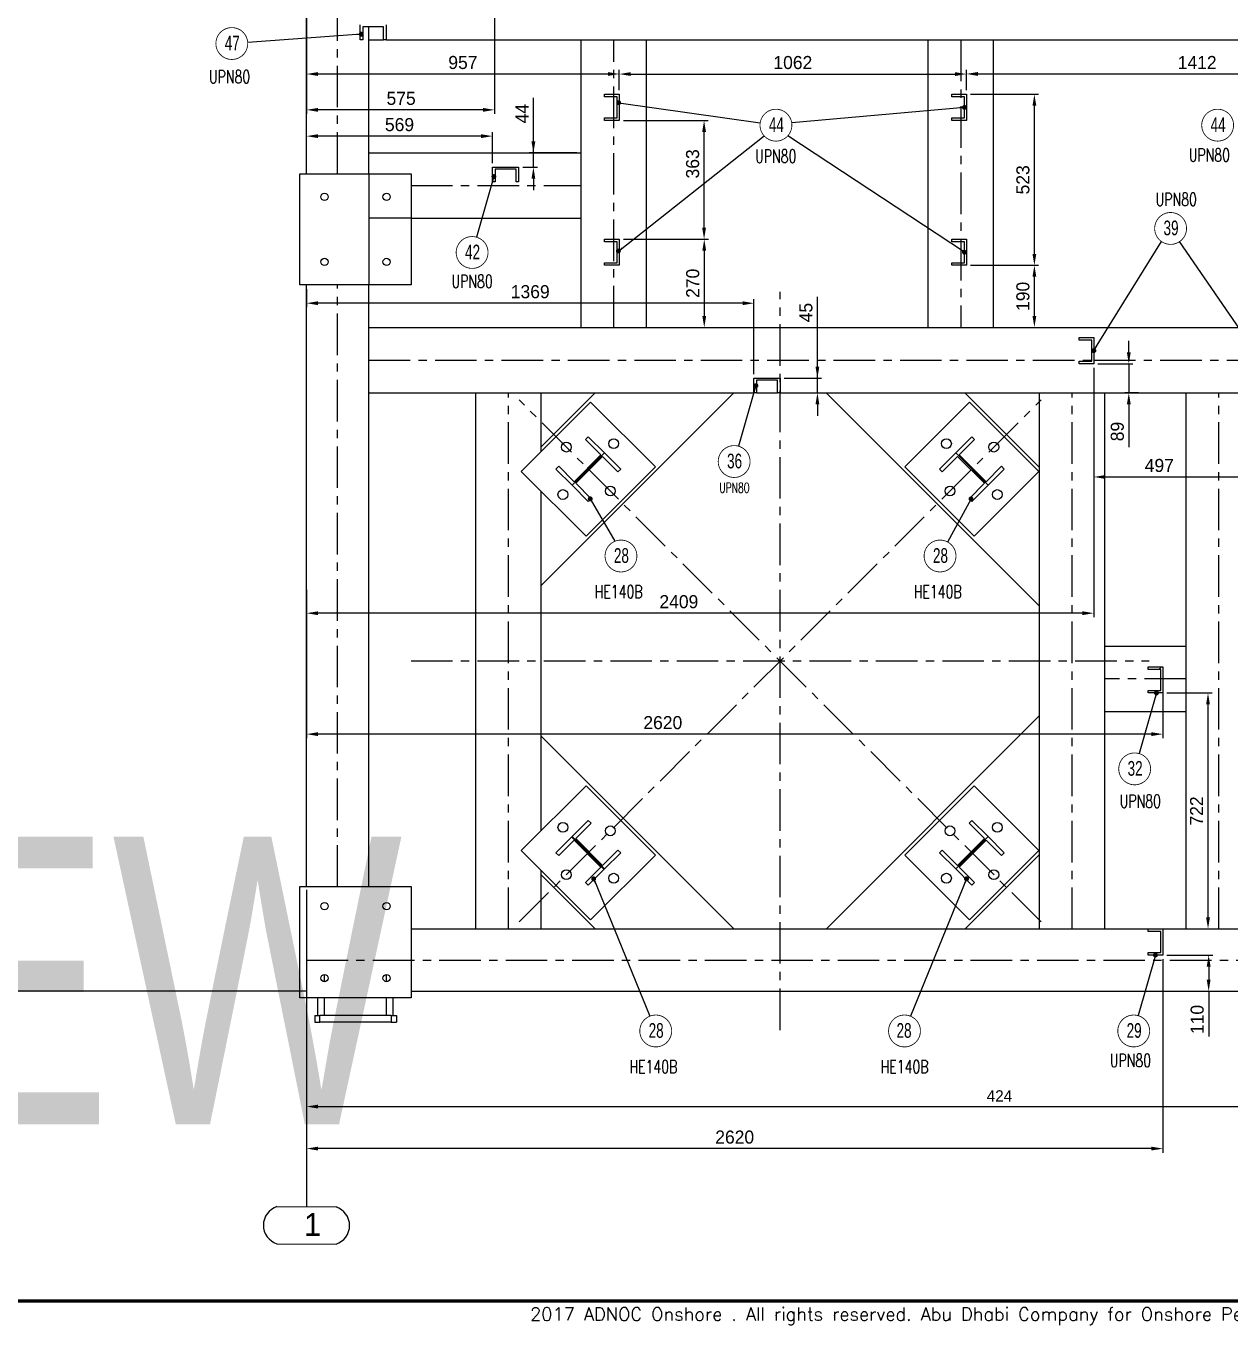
# Model space of a CAD drawing. Header units: millimetres. Extents: x 0 to 16187, y -20471 to 6290.
# Drawn here: x 9010.7 to 9379, y 5088.2 to 5485.5 of the extents above; entities that cross this region are included whole.
import ezdxf
from ezdxf.enums import TextEntityAlignment as Align

# ---------------------------------------------------------------- set-up
doc = ezdxf.new("R2018")
doc.units = ezdxf.units.MM
doc.header["$PDSIZE"] = -1
doc.linetypes.add('CENTERX2', pattern=[20.32, 12.7, -2.54, 2.54, -2.54])
doc.layers.add('BORDER1', color=3, linetype='Continuous')
doc.layers.add('BORDER2', color=7, linetype='Continuous')
doc.styles.add('MtXpl_txt_shx', font='txt.shx', dxfattribs={"height": 0.2})
doc.styles.add('ROMANC', font='ROMANC', dxfattribs={"height": 5})
doc.styles.add('ROMANS', font='ROMANS.shx', dxfattribs={"width": 0.8})
doc.styles.add('ROMANT', font='ROMANT', dxfattribs={"height": 4})
doc.styles.add('SLDTEXTSTYLE2', font='TXT', dxfattribs={"width": 0.686449})
doc.dimstyles.new('AM_ISO', dxfattribs={"dimtxt": 3.5, "dimasz": 3.5, "dimexe": 1, "dimexo": 1, "dimgap": 1.5, "dimtad": 1, "dimdsep": 46, "dimtxsty": 'Standard', "dimcen": 0, "dimclrd": 1, "dimclre": 1, "dimclrt": 1, "dimadec": 0, "dimazin": 2, "dimtp": 0.1, "dimtm": 0.1, "dimtfac": 0.71, "dimtdec": 3, "dimtmove": 0, "dimatfit": 3, "dimfxl": 1, "dimlwd": -1, "dimlwe": -1, "dimarcsym": 1})
doc.dimstyles.new('AM_ISO$7', dxfattribs={"dimtxt": 3.5, "dimasz": 3.5, "dimexe": 1, "dimexo": 1, "dimgap": 1.5, "dimtad": 1, "dimtoh": 1, "dimdsep": 46, "dimtxsty": 'Standard', "dimcen": 0, "dimclrd": 1, "dimclre": 1, "dimclrt": 1, "dimadec": 0, "dimazin": 2, "dimtp": 0.1, "dimtm": 0.1, "dimtfac": 0.71, "dimtdec": 3, "dimtmove": 0, "dimatfit": 3, "dimfxl": 1, "dimlwd": -1, "dimlwe": -1, "dimarcsym": 1})

# ---------------------------------------------------------------- blocks, each defined once
blk = doc.blocks.new('*D2318')
at = {"color": 1, "linetype": 'ByBlock'}
for p, q in [((9096.49, 5221.01), (9096.49, 5140.86)), ((9358.49, 5200.05), (9358.49, 5140.86)), ((9354.99, 5142.11), (9099.99, 5142.11))]:
    blk.add_line(p, q, dxfattribs=at)
at = {"color": 1}
for points in [[(9099.99, 5142.7), (9099.99, 5141.53), (9096.49, 5142.11)], [(9354.99, 5141.53), (9354.99, 5142.7), (9358.49, 5142.11)]]:
    blk.add_solid(points, dxfattribs=at)
at = {"layer": 'Defpoints', "color": 0}
for p in [(9096.49, 5222.26), (9358.49, 5201.3), (9096.49, 5142.11)]:
    blk.add_point(p, dxfattribs=at)
at = {"color": 1, "insert": (9227.49, 5145.61), "char_height": 4, "attachment_point": 5}
blk.add_mtext('2620', dxfattribs=at)
blk = doc.blocks.new('*D2319')
at = {"color": 1, "linetype": 'ByBlock'}
for p, q in [((9359.74, 5201.3), (9373.76, 5201.3)), ((9372.51, 5197.8), (9372.51, 5193.76)), ((9368.61, 5190.26), (9373.76, 5190.26)), ((9372.51, 5190.26), (9372.51, 5176.43))]:
    blk.add_line(p, q, dxfattribs=at)
at = {"color": 1}
for points in [[(9373.09, 5197.8), (9371.92, 5197.8), (9372.51, 5201.3)], [(9371.92, 5193.76), (9373.09, 5193.76), (9372.51, 5190.26)]]:
    blk.add_solid(points, dxfattribs=at)
at = {"layer": 'Defpoints', "color": 0}
for p in [(9358.49, 5201.3), (9367.36, 5190.26), (9372.51, 5190.26)]:
    blk.add_point(p, dxfattribs=at)
at = {"color": 1, "insert": (9369.01, 5181.6), "char_height": 4, "attachment_point": 5, "rotation": 90}
blk.add_mtext('110', dxfattribs=at)
blk = doc.blocks.new('*D2345')
at = {"color": 1, "linetype": 'ByBlock'}
for p, q in [((9096.49, 5405.01), (9096.49, 5399.42)), ((9229.89, 5400.67), (9099.99, 5400.67)), ((9233.39, 5379.01), (9233.39, 5401.92))]:
    blk.add_line(p, q, dxfattribs=at)
at = {"color": 1}
for points in [[(9099.99, 5401.26), (9099.99, 5400.09), (9096.49, 5400.67)], [(9229.89, 5400.09), (9229.89, 5401.26), (9233.39, 5400.67)]]:
    blk.add_solid(points, dxfattribs=at)
at = {"layer": 'Defpoints', "color": 0}
for p in [(9096.49, 5406.26), (9096.49, 5400.67), (9233.39, 5377.76)]:
    blk.add_point(p, dxfattribs=at)
at = {"color": 1, "insert": (9164.94, 5404.17), "char_height": 4, "attachment_point": 5}
blk.add_mtext('1369', dxfattribs=at)
blk = doc.blocks.new('*D2346')
at = {"color": 1, "linetype": 'ByBlock'}
for p, q in [((9252.8, 5377.76), (9252.8, 5402.63)), ((9252.8, 5381.26), (9252.8, 5384.76)), ((9242.64, 5377.76), (9254.05, 5377.76)), ((9252.8, 5373.26), (9252.8, 5377.76)), ((9251.93, 5373.26), (9254.05, 5373.26)), ((9252.8, 5369.76), (9252.8, 5366.26))]:
    blk.add_line(p, q, dxfattribs=at)
at = {"color": 1}
for points in [[(9252.22, 5381.26), (9253.38, 5381.26), (9252.8, 5377.76)], [(9253.38, 5369.76), (9252.22, 5369.76), (9252.8, 5373.26)]]:
    blk.add_solid(points, dxfattribs=at)
at = {"layer": 'Defpoints', "color": 0}
for p in [(9241.39, 5377.76), (9252.8, 5377.76), (9250.68, 5373.26)]:
    blk.add_point(p, dxfattribs=at)
at = {"color": 1, "insert": (9249.3, 5397.8), "char_height": 4, "attachment_point": 5, "rotation": 90}
blk.add_mtext('45', dxfattribs=at)
blk = doc.blocks.new('*D2357')
at = {"color": 1, "linetype": 'ByBlock'}
for p, q in [((9096.49, 5452.64), (9096.49, 5453.02)), ((9149.89, 5451.77), (9099.99, 5451.77)), ((9153.39, 5443.51), (9153.39, 5453.02))]:
    blk.add_line(p, q, dxfattribs=at)
at = {"color": 1}
for points in [[(9099.99, 5452.36), (9099.99, 5451.19), (9096.49, 5451.77)], [(9149.89, 5451.19), (9149.89, 5452.36), (9153.39, 5451.77)]]:
    blk.add_solid(points, dxfattribs=at)
at = {"layer": 'Defpoints', "color": 0}
for p in [(9096.49, 5451.77), (9096.49, 5451.39), (9153.39, 5442.26)]:
    blk.add_point(p, dxfattribs=at)
at = {"color": 1, "insert": (9124.94, 5455.27), "char_height": 4, "attachment_point": 5}
blk.add_mtext('569', dxfattribs=at)
blk = doc.blocks.new('*D2358')
at = {"color": 1, "linetype": 'ByBlock'}
for p, q in [((9165.91, 5446.66), (9165.91, 5463.5)), ((9165.91, 5450.16), (9165.91, 5453.66)), ((9179.24, 5446.66), (9164.66, 5446.66)), ((9165.91, 5442.26), (9165.91, 5446.66)), ((9162.64, 5442.26), (9167.16, 5442.26)), ((9165.91, 5438.76), (9165.91, 5435.26))]:
    blk.add_line(p, q, dxfattribs=at)
at = {"color": 1}
for points in [[(9165.32, 5450.16), (9166.49, 5450.16), (9165.91, 5446.66)], [(9166.49, 5438.76), (9165.32, 5438.76), (9165.91, 5442.26)]]:
    blk.add_solid(points, dxfattribs=at)
at = {"layer": 'Defpoints', "color": 0}
for p in [(9165.91, 5446.66), (9180.49, 5446.66), (9161.39, 5442.26)]:
    blk.add_point(p, dxfattribs=at)
at = {"color": 1, "insert": (9162.41, 5458.66), "char_height": 4, "attachment_point": 5, "rotation": 90}
blk.add_mtext('44', dxfattribs=at)
blk = doc.blocks.new('*D2367')
at = {"color": 1, "linetype": 'ByBlock'}
for p, q in [((9192.19, 5465.81), (9192.19, 5472.02)), ((9096.49, 5470.28), (9096.49, 5469.52)), ((9188.69, 5470.77), (9099.99, 5470.77))]:
    blk.add_line(p, q, dxfattribs=at)
at = {"color": 1}
for points in [[(9099.99, 5471.36), (9099.99, 5470.19), (9096.49, 5470.77)], [(9188.69, 5470.19), (9188.69, 5471.36), (9192.19, 5470.77)]]:
    blk.add_solid(points, dxfattribs=at)
at = {"layer": 'Defpoints', "color": 0}
for p in [(9096.49, 5471.53), (9096.49, 5470.77), (9192.19, 5464.56)]:
    blk.add_point(p, dxfattribs=at)
at = {"color": 1, "insert": (9144.34, 5474.27), "char_height": 4, "attachment_point": 5}
blk.add_mtext('957', dxfattribs=at)
blk = doc.blocks.new('*D2368')
at = {"color": 1, "linetype": 'ByBlock'}
for p, q in [((9192.19, 5465.81), (9192.19, 5472.01)), ((9298.39, 5465.81), (9298.39, 5472.01)), ((9195.69, 5470.76), (9294.89, 5470.76))]:
    blk.add_line(p, q, dxfattribs=at)
at = {"color": 1}
for points in [[(9195.69, 5471.34), (9195.69, 5470.17), (9192.19, 5470.76)], [(9294.89, 5470.17), (9294.89, 5471.34), (9298.39, 5470.76)]]:
    blk.add_solid(points, dxfattribs=at)
at = {"layer": 'Defpoints', "color": 0}
for p in [(9298.39, 5470.76), (9192.19, 5464.56), (9298.39, 5464.56)]:
    blk.add_point(p, dxfattribs=at)
at = {"color": 1, "insert": (9245.29, 5474.26), "char_height": 4, "attachment_point": 5}
blk.add_mtext('1062', dxfattribs=at)
blk = doc.blocks.new('*D2369')
at = {"color": 1, "linetype": 'ByBlock'}
for p, q in [((9298.39, 5465.81), (9298.39, 5472.04)), ((9439.59, 5465.81), (9439.59, 5472.04)), ((9301.89, 5470.79), (9436.09, 5470.79))]:
    blk.add_line(p, q, dxfattribs=at)
at = {"color": 1}
for points in [[(9301.89, 5471.38), (9301.89, 5470.21), (9298.39, 5470.79)], [(9436.09, 5470.21), (9436.09, 5471.38), (9439.59, 5470.79)]]:
    blk.add_solid(points, dxfattribs=at)
at = {"layer": 'Defpoints', "color": 0}
for p in [(9439.59, 5470.79), (9298.39, 5464.56), (9439.59, 5464.56)]:
    blk.add_point(p, dxfattribs=at)
at = {"color": 1, "insert": (9368.99, 5474.29), "char_height": 4, "attachment_point": 5}
blk.add_mtext('1412', dxfattribs=at)
blk = doc.blocks.new('*D2370')
at = {"color": 1, "linetype": 'ByBlock'}
for p, q in [((9193.44, 5420.26), (9219.43, 5420.26)), ((9218.18, 5416.76), (9218.18, 5396.76)), ((9116.78, 5393.26), (9219.43, 5393.26))]:
    blk.add_line(p, q, dxfattribs=at)
at = {"color": 1}
for points in [[(9218.77, 5416.76), (9217.6, 5416.76), (9218.18, 5420.26)], [(9217.6, 5396.76), (9218.77, 5396.76), (9218.18, 5393.26)]]:
    blk.add_solid(points, dxfattribs=at)
at = {"layer": 'Defpoints', "color": 0}
for p in [(9192.19, 5420.26), (9115.53, 5393.26), (9218.18, 5393.26)]:
    blk.add_point(p, dxfattribs=at)
at = {"color": 1, "insert": (9214.68, 5406.76), "char_height": 4, "attachment_point": 5, "rotation": 90}
blk.add_mtext('270', dxfattribs=at)
blk = doc.blocks.new('*D2371')
at = {"color": 1, "linetype": 'ByBlock'}
for p, q in [((9299.64, 5464.56), (9320.44, 5464.56)), ((9319.19, 5415.76), (9319.19, 5461.06)), ((9299.64, 5412.26), (9320.44, 5412.26))]:
    blk.add_line(p, q, dxfattribs=at)
at = {"color": 1}
for points in [[(9319.78, 5461.06), (9318.61, 5461.06), (9319.19, 5464.56)], [(9318.61, 5415.76), (9319.78, 5415.76), (9319.19, 5412.26)]]:
    blk.add_solid(points, dxfattribs=at)
at = {"layer": 'Defpoints', "color": 0}
for p in [(9298.39, 5464.56), (9319.19, 5464.56), (9298.39, 5412.26)]:
    blk.add_point(p, dxfattribs=at)
at = {"color": 1, "insert": (9315.69, 5438.41), "char_height": 4, "attachment_point": 5, "rotation": 90}
blk.add_mtext('523', dxfattribs=at)
blk = doc.blocks.new('*D2372')
at = {"color": 1, "linetype": 'ByBlock'}
for p, q in [((9299.64, 5412.26), (9320.44, 5412.26)), ((9319.19, 5396.76), (9319.19, 5408.76)), ((9307.94, 5393.26), (9320.44, 5393.26))]:
    blk.add_line(p, q, dxfattribs=at)
at = {"color": 1}
for points in [[(9319.77, 5408.76), (9318.61, 5408.76), (9319.19, 5412.26)], [(9318.61, 5396.76), (9319.77, 5396.76), (9319.19, 5393.26)]]:
    blk.add_solid(points, dxfattribs=at)
at = {"layer": 'Defpoints', "color": 0}
for p in [(9298.39, 5412.26), (9319.19, 5412.26), (9306.69, 5393.26)]:
    blk.add_point(p, dxfattribs=at)
at = {"color": 1, "insert": (9315.69, 5402.76), "char_height": 4, "attachment_point": 5, "rotation": 90}
blk.add_mtext('190', dxfattribs=at)
blk = doc.blocks.new('*D2375')
at = {"color": 1, "linetype": 'ByBlock'}
for p, q in [((9348.07, 5385.66), (9348.07, 5389.16)), ((9338.64, 5382.16), (9349.32, 5382.16)), ((9348.07, 5382.16), (9348.07, 5373.26)), ((9351.01, 5373.26), (9346.82, 5373.26)), ((9348.07, 5369.76), (9348.07, 5356.6))]:
    blk.add_line(p, q, dxfattribs=at)
at = {"color": 1}
for points in [[(9347.49, 5385.66), (9348.66, 5385.66), (9348.07, 5382.16)], [(9348.66, 5369.76), (9347.49, 5369.76), (9348.07, 5373.26)]]:
    blk.add_solid(points, dxfattribs=at)
at = {"layer": 'Defpoints', "color": 0}
for p in [(9337.39, 5382.16), (9348.07, 5373.26), (9352.26, 5373.26)]:
    blk.add_point(p, dxfattribs=at)
at = {"color": 1, "insert": (9344.57, 5361.43), "char_height": 4, "attachment_point": 5, "rotation": 90}
blk.add_mtext('89', dxfattribs=at)
blk = doc.blocks.new('*D2376')
at = {"color": 1, "linetype": 'ByBlock'}
for p, q in [((9337.39, 5380.91), (9337.39, 5346.28)), ((9387.09, 5380.91), (9387.09, 5346.28)), ((9340.89, 5347.53), (9383.59, 5347.53))]:
    blk.add_line(p, q, dxfattribs=at)
at = {"color": 1}
for points in [[(9340.89, 5348.11), (9340.89, 5346.94), (9337.39, 5347.53)], [(9383.59, 5346.94), (9383.59, 5348.11), (9387.09, 5347.53)]]:
    blk.add_solid(points, dxfattribs=at)
at = {"layer": 'Defpoints', "color": 0}
for p in [(9337.39, 5382.16), (9387.09, 5382.16), (9387.09, 5347.53)]:
    blk.add_point(p, dxfattribs=at)
at = {"color": 1, "insert": (9357.41, 5351.03), "char_height": 4, "attachment_point": 5}
blk.add_mtext('497', dxfattribs=at)
blk = doc.blocks.new('*D2377')
at = {"color": 1, "linetype": 'ByBlock'}
for p, q in [((9337.39, 5380.91), (9337.39, 5304.61)), ((9096.49, 5313.01), (9096.49, 5304.61)), ((9333.89, 5305.86), (9099.99, 5305.86))]:
    blk.add_line(p, q, dxfattribs=at)
at = {"color": 1}
for points in [[(9099.99, 5306.44), (9099.99, 5305.28), (9096.49, 5305.86)], [(9333.89, 5305.28), (9333.89, 5306.44), (9337.39, 5305.86)]]:
    blk.add_solid(points, dxfattribs=at)
at = {"layer": 'Defpoints', "color": 0}
for p in [(9337.39, 5382.16), (9096.49, 5314.26), (9096.49, 5305.86)]:
    blk.add_point(p, dxfattribs=at)
at = {"color": 1, "insert": (9210.41, 5309.36), "char_height": 4, "attachment_point": 5}
blk.add_mtext('2409', dxfattribs=at)
blk = doc.blocks.new('*D2381')
at = {"color": 1, "linetype": 'ByBlock'}
for p, q in [((9359.74, 5281.46), (9373.56, 5281.46)), ((9372.31, 5212.8), (9372.31, 5277.96)), ((9359.74, 5209.3), (9373.56, 5209.3))]:
    blk.add_line(p, q, dxfattribs=at)
at = {"color": 1}
for points in [[(9372.89, 5277.96), (9371.73, 5277.96), (9372.31, 5281.46)], [(9371.73, 5212.8), (9372.89, 5212.8), (9372.31, 5209.3)]]:
    blk.add_solid(points, dxfattribs=at)
at = {"layer": 'Defpoints', "color": 0}
for p in [(9358.49, 5281.46), (9372.31, 5281.46), (9358.49, 5209.3)]:
    blk.add_point(p, dxfattribs=at)
at = {"color": 1, "insert": (9368.81, 5245.38), "char_height": 4, "attachment_point": 5, "rotation": 90}
blk.add_mtext('722', dxfattribs=at)
blk = doc.blocks.new('*D2383')
at = {"color": 1, "linetype": 'ByBlock'}
for p, q in [((9096.49, 5521.75), (9096.49, 5458.56)), ((9153.99, 5496.41), (9153.99, 5458.56)), ((9150.49, 5459.81), (9099.99, 5459.81))]:
    blk.add_line(p, q, dxfattribs=at)
at = {"color": 1}
for points in [[(9099.99, 5460.39), (9099.99, 5459.23), (9096.49, 5459.81)], [(9150.49, 5459.23), (9150.49, 5460.39), (9153.99, 5459.81)]]:
    blk.add_solid(points, dxfattribs=at)
at = {"layer": 'Defpoints', "color": 0}
for p in [(9096.49, 5523), (9153.99, 5497.66), (9096.49, 5459.81)]:
    blk.add_point(p, dxfattribs=at)
at = {"color": 1, "insert": (9125.43, 5463.31), "char_height": 4, "attachment_point": 5}
blk.add_mtext('575', dxfattribs=at)
blk = doc.blocks.new('*D2931')
at = {"color": 1, "linetype": 'ByBlock'}
for p, q in [((9096.49, 5221.26), (9096.49, 5153.96)), ((9520.49, 5221.26), (9520.49, 5153.96)), ((9099.99, 5154.96), (9516.99, 5154.96))]:
    blk.add_line(p, q, dxfattribs=at)
at = {"color": 1}
for points in [[(9099.99, 5155.55), (9099.99, 5154.38), (9096.49, 5154.96)], [(9516.99, 5154.38), (9516.99, 5155.55), (9520.49, 5154.96)]]:
    blk.add_solid(points, dxfattribs=at)
at = {"layer": 'Defpoints', "color": 0}
for p in [(9096.49, 5222.26), (9520.49, 5222.26), (9520.49, 5154.96)]:
    blk.add_point(p, dxfattribs=at)
at = {"color": 1, "insert": (9308.49, 5158.21), "char_height": 3.5, "attachment_point": 5}
blk.add_mtext('424', dxfattribs=at)
blk = doc.blocks.new('*D3477')
at = {"color": 1, "linetype": 'ByBlock'}
for p, q in [((9096.49, 5313.01), (9096.49, 5267.62)), ((9358.49, 5284.21), (9358.49, 5267.62)), ((9354.99, 5268.87), (9099.99, 5268.87))]:
    blk.add_line(p, q, dxfattribs=at)
at = {"color": 1}
for points in [[(9099.99, 5269.46), (9099.99, 5268.29), (9096.49, 5268.87)], [(9354.99, 5268.29), (9354.99, 5269.46), (9358.49, 5268.87)]]:
    blk.add_solid(points, dxfattribs=at)
at = {"layer": 'Defpoints', "color": 0}
for p in [(9096.49, 5314.26), (9358.49, 5285.46), (9096.49, 5268.87)]:
    blk.add_point(p, dxfattribs=at)
at = {"color": 1, "insert": (9205.5, 5272.37), "char_height": 4, "attachment_point": 5}
blk.add_mtext('2620', dxfattribs=at)
blk = doc.blocks.new('*U609')
at = {"layer": 'BORDER1', "color": 154, "true_color": 0x1859a9, "const_width": 1}
blk.add_lwpolyline([(1.81, 811), (1144, 811), (1144, 0), (0, 0), (0, 811)], close=True, dxfattribs=at)
at = {"layer": 'BORDER2', "color": 154, "true_color": 0x1859a9, "style": 'ROMANS'}
blk.add_text('2017 ADNOC Onshore . All rights reserved. Abu Dhabi Company for Onshore Petroleum Operations Ltd. Restricted Circulation', height=4, dxfattribs=at).set_placement((489.5, -2), align=Align.TOP_CENTER)
at = {"layer": 'BORDER2', "flags": 8}
for tag, height, style, p in [('REV-A', 3.24, 'ROMANS', (986.93, 140.25)), ('RE-A', 8.06, 'ROMANT', (1084.63, 7.17))]:
    blk.add_attdef(tag, text='', height=height, dxfattribs=dict(at, style=style)).set_placement(p, align=Align.CENTER)
at = {"layer": 'BORDER2', "style": 'ROMANS', "width": 3.830216}
blk.add_attdef('DATE-A', text='', height=3.24, dxfattribs=at).set_placement((995.51, 140.25), (1008.51, 140.25), align=Align.FIT)
at = {"layer": 'BORDER2'}
for tag, height, style, p in [('DRN-A', 3.24, 'ROMANS', (1018.38, 140.25)), ('CHD-A', 3.24, 'ROMANS', (1032.35, 140.25)), ('APD-A', 3.24, 'ROMANS', (1046.64, 140.25)), ('CONS_CONT_VEND', 4.2, 'ROMANC', (1061.39, 72.83))]:
    blk.add_attdef(tag, text='', height=height, dxfattribs=dict(at, style=style)).set_placement(p, align=Align.CENTER)
at = {"layer": 'BORDER2', "style": 'ROMANS', "width": 0.8}
for tag, p, height in [('1:X', (997.23, 122.55), 3.5), ('LOC', (1042.74, 122.55), 3.5), ('PROJ_NO', (1118.64, 122.55), 3.5), ('CONS_DRG_NO', (1011, 63), 3)]:
    blk.add_attdef(tag, p, '', height=height, dxfattribs=at)
at = {"layer": 'BORDER2', "lineweight": 30, "width": 0.8, "flags": 104}
blk.add_attdef('COMMENTS-A', text='', height=2.2, dxfattribs=at).set_placement((1055.21, 142.07), align=Align.MIDDLE_LEFT)
at = {"layer": 'BORDER2', "style": 'ROMANS', "width": 0.8}
for tag, p in [('PROJECT_TITLE_1', (1061.07, 55.35)), ('PROJECT_TITLE_2', (1061.07, 49.3))]:
    blk.add_attdef(tag, text='', height=3.5, dxfattribs=at).set_placement(p, align=Align.MIDDLE)
at = {"layer": 'BORDER2', "style": 'ROMANT', "width": 0.8}
for tag, p in [('DRG_TITLE_1', (1061.07, 36.31)), ('DRG_TITLE_2', (1061.07, 28.31)), ('DRG_TITLE_3', (1061.07, 20.31))]:
    blk.add_attdef(tag, text='', height=5, dxfattribs=at).set_placement(p, align=Align.CENTER)
at = {"layer": 'BORDER2', "style": 'ROMANT'}
for tag, p in [('AR', (995, 7.17)), ('PA', (1011.74, 7.17)), ('DC', (1028.45, 7.17)), ('TS', (1120.84, 7.17))]:
    blk.add_attdef(tag, p, '', height=8.06, dxfattribs=at)
for tag, p in [('SRNO', (1074.7, 7.17)), ('SH', (1115.8, 7.18))]:
    blk.add_attdef(tag, text='', height=8.06, dxfattribs=at).set_placement(p, align=Align.RIGHT)
at = {"layer": 'BORDER2', "style": 'ROMANS', "flags": 2}
blk.add_attdef('TB_VERSION', text='', height=2, dxfattribs=at).set_placement((1, -1), align=Align.TOP_LEFT)
blk = doc.blocks.new('*D3893')
at = {"color": 1, "linetype": 'ByBlock'}
for p, q in [((9193.44, 5456.56), (9219.38, 5456.56)), ((9218.13, 5423.76), (9218.13, 5453.06)), ((9193.44, 5420.26), (9219.38, 5420.26))]:
    blk.add_line(p, q, dxfattribs=at)
at = {"color": 1}
for points in [[(9218.72, 5453.06), (9217.55, 5453.06), (9218.13, 5456.56)], [(9217.55, 5423.76), (9218.72, 5423.76), (9218.13, 5420.26)]]:
    blk.add_solid(points, dxfattribs=at)
at = {"layer": 'Defpoints', "color": 0}
for p in [(9192.19, 5456.56), (9218.13, 5456.56), (9192.19, 5420.26)]:
    blk.add_point(p, dxfattribs=at)
at = {"color": 1, "insert": (9214.63, 5443.29), "char_height": 4, "attachment_point": 5, "rotation": 90}
blk.add_mtext('363', dxfattribs=at)
blk = doc.blocks.new('A$7E931815294F9')
at = {"color": 1}
blk.add_line((13.2, 77.36), (13.2, 11.43), dxfattribs=at)
at = {"color": 1, "ltscale": 0.2}
blk.add_line((4.15, 11.48), (22.25, 11.39), dxfattribs=at)
at = {"color": 1, "linetype": 'Continuous', "lineweight": 25}
blk.add_line((4.14, 0.09), (22.29, 0.01), dxfattribs=at)
at = {"color": 1, "ltscale": 0.2}
for centre, radius, start, end in [((5.98, 5.79), 5.98, 107.869, 252.0246), ((20.4, 5.69), 5.99, 287.9651, 71.9697)]:
    blk.add_arc(centre, radius, start, end, dxfattribs=at)
at = {"color": 1, "linetype": 'Continuous', "lineweight": 25}
blk.add_text('1', height=7, rotation=359.9537, dxfattribs=at).set_placement((12.44, 2.5))
blk = doc.blocks.new('A$7E931B162A31DD')
at = {"color": 1, "ltscale": 0.2}
blk.add_line((4.15, 11.48), (22.25, 11.39), dxfattribs=at)
at = {"color": 1}
blk.add_line((131.63, 5.69), (26.39, 5.69), dxfattribs=at)
at = {"color": 1, "linetype": 'Continuous', "lineweight": 25}
blk.add_line((4.14, 0.09), (22.29, 0.01), dxfattribs=at)
at = {"color": 1, "ltscale": 0.2}
for centre, radius, start, end in [((5.98, 5.79), 5.98, 107.869, 252.0246), ((20.4, 5.69), 5.99, 287.9651, 71.9697)]:
    blk.add_arc(centre, radius, start, end, dxfattribs=at)
at = {"color": 1, "linetype": 'Continuous', "lineweight": 25}
blk.add_text('A', height=7, rotation=359.9537, dxfattribs=at).set_placement((10.1, 2.5))

msp = doc.modelspace()

# ---------------------------------------------------------------- hatches: boundary and pattern name
at = {"linetype": 'Continuous', "lineweight": 18}
h = msp.add_hatch(dxfattribs=at)
h.set_pattern_fill('ANSI31', scale=5, style=0)
h.set_pattern_definition([(45, (7389.652, 1996.426), (-11.22532, 11.22532), [])])
h.paths.add_polyline_path([(9358.48648, 5281.46354), (9358.48648, 5289.46354), (9353.98648, 5289.46354), (9353.98648, 5288.66354), (9357.88648, 5288.66354), (9357.88648, 5282.26354), (9353.98648, 5282.26354), (9353.98648, 5281.46354)], flags=0)
h = msp.add_hatch(dxfattribs=at)
h.set_pattern_fill('ANSI31', scale=5, angle=90, style=0)
h.set_pattern_definition([(135, (7389.652, 1996.426), (-11.22532, -11.22532), [])])
h.paths.add_polyline_path([(9173.66053, 5231.74004), (9178.36279, 5236.4423), (9186.56523, 5228.23986), (9181.86297, 5223.5376), (9182.7115, 5222.68907), (9187.66125, 5227.63882), (9177.76175, 5237.53832), (9172.81201, 5232.58857)], flags=0)

# ---------------------------------------------------------------- linework, layer by layer
at = {"color": 7, "linetype": 'Continuous', "lineweight": 25}
for p, q in [((9096.48648, 5440.26354), (9096.48648, 5821.66354)), ((9112.88648, 5481.26354), (9112.88648, 5485.76354)), ((9120.08648, 5485.16354), (9113.68648, 5485.16354)), ((9113.68648, 5485.16354), (9113.68648, 5481.26354)), ((9115.52648, 5481.26354), (9115.52648, 5485.16354)), ((9115.52648, 5440.26354), (9115.52648, 5485.16354)), ((9120.08648, 5481.26354), (9120.08648, 5485.16354)), ((9120.88648, 5485.76354), (9120.88648, 5481.26354)), ((9113.68648, 5481.26354), (9112.88648, 5481.26354)), ((9115.52648, 5481.26354), (9120.08648, 5481.26354)), ((9120.88648, 5481.26354), (9120.08648, 5481.26354)), ((9120.88648, 5481.26354), (9501.44648, 5481.26354)), ((9180.48648, 5481.26354), (9190.48648, 5481.26354)), ((9180.48648, 5393.26354), (9180.48648, 5481.26354)), ((9190.48648, 5481.26354), (9200.48648, 5481.26354)), ((9200.48648, 5393.26354), (9200.48648, 5481.26354)), ((9286.68648, 5481.26354), (9296.68648, 5481.26354)), ((9286.68648, 5393.26354), (9286.68648, 5481.26354)), ((9296.68648, 5481.26354), (9306.68648, 5481.26354)), ((9306.68648, 5393.26354), (9306.68648, 5481.26354)), ((9187.68648, 5463.76354), (9187.68648, 5464.56354)), ((9187.68648, 5464.56354), (9192.18648, 5464.56354)), ((9191.58648, 5463.76354), (9187.68648, 5463.76354)), ((9191.58648, 5457.36354), (9191.58648, 5463.76354)), ((9192.18648, 5464.56354), (9192.18648, 5456.56354)), ((9293.88648, 5463.76354), (9293.88648, 5464.56354)), ((9293.88648, 5464.56354), (9298.38648, 5464.56354)), ((9297.78648, 5463.76354), (9293.88648, 5463.76354)), ((9297.78648, 5457.36354), (9297.78648, 5463.76354)), ((9298.38648, 5464.56354), (9298.38648, 5456.56354)), ((9187.68648, 5456.56354), (9187.68648, 5457.36354)), ((9187.68648, 5457.36354), (9191.58648, 5457.36354)), ((9192.18648, 5456.56354), (9187.68648, 5456.56354)), ((9293.88648, 5456.56354), (9293.88648, 5457.36354)), ((9293.88648, 5457.36354), (9297.78648, 5457.36354)), ((9298.38648, 5456.56354), (9293.88648, 5456.56354)), ((9115.52648, 5440.26354), (9115.52648, 5446.66354)), ((9115.52648, 5446.66354), (9180.48648, 5446.66354)), ((9180.48648, 5436.66354), (9180.48648, 5446.66354)), ((9094.48648, 5406.26354), (9094.48648, 5440.26354)), ((9094.48648, 5440.26354), (9128.48648, 5440.26354)), ((9128.48648, 5440.26354), (9128.48648, 5406.26354)), ((9153.38648, 5437.76354), (9153.38648, 5442.26354)), ((9153.38648, 5442.26354), (9161.38648, 5442.26354)), ((9160.58648, 5441.66354), (9154.18648, 5441.66354)), ((9154.18648, 5441.66354), (9154.18648, 5437.76354)), ((9160.58648, 5437.76354), (9160.58648, 5441.66354)), ((9161.38648, 5442.26354), (9161.38648, 5437.76354)), ((9154.18648, 5437.76354), (9153.38648, 5437.76354)), ((9161.38648, 5437.76354), (9160.58648, 5437.76354)), ((9180.48648, 5426.66354), (9180.48648, 5436.66354)), ((9128.48648, 5426.66354), (9180.48648, 5426.66354)), ((9187.68648, 5419.46354), (9187.68648, 5420.26354)), ((9187.68648, 5420.26354), (9192.18648, 5420.26354)), ((9191.58648, 5419.46354), (9187.68648, 5419.46354)), ((9191.58648, 5413.06354), (9191.58648, 5419.46354)), ((9192.18648, 5420.26354), (9192.18648, 5412.26354)), ((9293.88648, 5419.46354), (9293.88648, 5420.26354)), ((9293.88648, 5420.26354), (9298.38648, 5420.26354)), ((9297.78648, 5419.46354), (9293.88648, 5419.46354)), ((9297.78648, 5413.06354), (9297.78648, 5419.46354)), ((9298.38648, 5420.26354), (9298.38648, 5412.26354)), ((9187.68648, 5412.26354), (9187.68648, 5413.06354)), ((9187.68648, 5413.06354), (9191.58648, 5413.06354)), ((9192.18648, 5412.26354), (9187.68648, 5412.26354)), ((9293.88648, 5412.26354), (9293.88648, 5413.06354)), ((9293.88648, 5413.06354), (9297.78648, 5413.06354)), ((9298.38648, 5412.26354), (9293.88648, 5412.26354)), ((9128.48648, 5406.26354), (9094.48648, 5406.26354)), ((9096.48648, 5222.26354), (9096.48648, 5406.26354)), ((9115.52648, 5222.26354), (9115.52648, 5406.26354)), ((9115.52648, 5383.26354), (9115.52648, 5393.26354)), ((9115.52648, 5393.26354), (9501.44648, 5393.26354)), ((9180.48648, 5393.26354), (9190.48648, 5393.26354)), ((9190.48648, 5393.26354), (9200.48648, 5393.26354)), ((9286.68648, 5393.26354), (9296.68648, 5393.26354)), ((9296.68648, 5393.26354), (9306.68648, 5393.26354)), ((9332.88648, 5390.16354), (9337.38648, 5390.16354)), ((9332.88648, 5389.36354), (9332.88648, 5390.16354)), ((9336.78648, 5389.36354), (9332.88648, 5389.36354)), ((9336.78648, 5382.96354), (9336.78648, 5389.36354)), ((9337.38648, 5390.16354), (9337.38648, 5382.16354)), ((9115.52648, 5373.26354), (9115.52648, 5383.26354)), ((9332.88648, 5382.16354), (9332.88648, 5382.96354)), ((9332.88648, 5382.96354), (9336.78648, 5382.96354)), ((9337.38648, 5382.16354), (9332.88648, 5382.16354)), ((9233.38648, 5377.76354), (9241.38648, 5377.76354)), ((9233.38648, 5373.26354), (9233.38648, 5377.76354)), ((9240.58648, 5377.16354), (9234.18648, 5377.16354)), ((9234.18648, 5377.16354), (9234.18648, 5373.26354)), ((9240.58648, 5373.26354), (9240.58648, 5377.16354)), ((9241.38648, 5377.76354), (9241.38648, 5373.26354)), ((9115.52648, 5373.26354), (9233.38648, 5373.26354)), ((9148.28648, 5373.26354), (9158.28648, 5373.26354)), ((9148.28648, 5209.30354), (9148.28648, 5373.26354)), ((9158.28648, 5373.26354), (9168.28648, 5373.26354)), ((9168.28648, 5356.7267), (9184.82332, 5373.26354)), ((9168.28648, 5314.30029), (9227.24973, 5373.26354)), ((9168.28648, 5355.31248), (9168.28648, 5373.26354)), ((9184.82332, 5373.26354), (9227.24973, 5373.26354)), ((9234.18648, 5373.26354), (9233.38648, 5373.26354)), ((9234.18648, 5373.26354), (9240.58648, 5373.26354)), ((9241.38648, 5373.26354), (9240.58648, 5373.26354)), ((9241.38648, 5373.26354), (9501.44648, 5373.26354)), ((9255.52322, 5373.26354), (9320.78648, 5308.00029)), ((9255.52322, 5373.26354), (9297.94963, 5373.26354)), ((9297.94963, 5373.26354), (9320.78648, 5350.4267)), ((9320.78648, 5209.30354), (9320.78648, 5373.26354)), ((9320.78648, 5373.26354), (9330.78648, 5373.26354)), ((9330.78648, 5373.26354), (9340.78648, 5373.26354)), ((9340.78648, 5209.30354), (9340.78648, 5373.26354)), ((9365.58648, 5209.30354), (9365.58648, 5373.26354)), ((9365.58648, 5373.26354), (9375.58648, 5373.26354)), ((9375.58648, 5373.26354), (9385.58648, 5373.26354)), ((9183.41861, 5370.44461), (9162.2054, 5349.23141)), ((9203.2176, 5350.64562), (9183.41861, 5370.44461)), ((9299.35434, 5370.44461), (9279.55535, 5350.64562)), ((9320.56755, 5349.23141), (9299.35434, 5370.44461)), ((9181.86297, 5358.98948), (9182.7115, 5359.83801)), ((9182.7115, 5359.83801), (9187.66125, 5354.88827)), ((9295.1117, 5354.88827), (9300.06145, 5359.83801)), ((9300.06145, 5359.83801), (9300.90998, 5358.98948)), ((9168.28648, 5355.31248), (9168.28648, 5356.7267)), ((9186.56523, 5354.28722), (9181.86297, 5358.98948)), ((9300.90998, 5358.98948), (9296.20772, 5354.28722)), ((9187.66125, 5354.88827), (9177.76175, 5344.98877)), ((9178.36279, 5346.08479), (9186.56523, 5354.28722)), ((9178.85777, 5345.58981), (9187.06021, 5353.79225)), ((9187.06021, 5353.79225), (9191.76247, 5349.08999)), ((9192.611, 5349.93852), (9187.66125, 5354.88827)), ((9295.1117, 5354.88827), (9290.16195, 5349.93852)), ((9291.01048, 5349.08999), (9295.71274, 5353.79225)), ((9305.0112, 5344.98877), (9295.1117, 5354.88827)), ((9295.71274, 5353.79225), (9303.91518, 5345.58981)), ((9296.20772, 5354.28722), (9304.41016, 5346.08479)), ((9162.2054, 5349.23141), (9182.00439, 5329.43242)), ((9172.81201, 5349.93852), (9173.66053, 5350.78705)), ((9177.76175, 5344.98877), (9172.81201, 5349.93852)), ((9173.66053, 5350.78705), (9178.36279, 5346.08479)), ((9182.00439, 5329.43242), (9203.2176, 5350.64562)), ((9191.76247, 5349.08999), (9192.611, 5349.93852)), ((9279.55535, 5350.64562), (9300.76856, 5329.43242)), ((9290.16195, 5349.93852), (9291.01048, 5349.08999)), ((9300.76856, 5329.43242), (9320.56755, 5349.23141)), ((9304.41016, 5346.08479), (9309.11242, 5350.78705)), ((9309.96094, 5349.93852), (9305.0112, 5344.98877)), ((9309.11242, 5350.78705), (9309.96094, 5349.93852)), ((9320.78648, 5308.00029), (9320.78648, 5350.4267)), ((9177.76175, 5344.98877), (9182.7115, 5340.03902)), ((9183.56003, 5340.88755), (9178.85777, 5345.58981)), ((9303.91518, 5345.58981), (9299.21292, 5340.88755)), ((9300.06145, 5340.03902), (9305.0112, 5344.98877)), ((9168.28648, 5314.30029), (9168.28648, 5343.15034)), ((9168.28648, 5239.37675), (9168.28648, 5343.15034)), ((9182.7115, 5340.03902), (9183.56003, 5340.88755)), ((9299.21292, 5340.88755), (9300.06145, 5340.03902)), ((9340.78648, 5285.76354), (9340.78648, 5295.76354)), ((9340.78648, 5295.76354), (9365.58648, 5295.76354)), ((9365.58648, 5285.76354), (9365.58648, 5295.76354)), ((9353.98648, 5288.66354), (9353.98648, 5289.46354)), ((9353.98648, 5289.46354), (9358.48648, 5289.46354)), ((9357.88648, 5288.66354), (9353.98648, 5288.66354)), ((9357.88648, 5282.26354), (9357.88648, 5288.66354)), ((9358.48648, 5289.46354), (9358.48648, 5281.46354)), ((9340.78648, 5275.76354), (9340.78648, 5285.76354)), ((9365.58648, 5275.76354), (9365.58648, 5285.76354)), ((9353.98648, 5281.46354), (9353.98648, 5282.26354)), ((9353.98648, 5282.26354), (9357.88648, 5282.26354)), ((9358.48648, 5281.46354), (9353.98648, 5281.46354)), ((9320.78648, 5274.5268), (9255.56322, 5209.30354)), ((9320.78648, 5232.10039), (9320.78648, 5274.5268)), ((9340.78648, 5275.76354), (9365.58648, 5275.76354)), ((9168.28648, 5239.37675), (9168.28648, 5268.2268)), ((9227.20973, 5209.30354), (9168.28648, 5268.2268)), ((9182.00439, 5253.09467), (9162.2054, 5233.29568)), ((9203.2176, 5231.88146), (9182.00439, 5253.09467)), ((9300.76856, 5253.09467), (9279.55535, 5231.88146)), ((9320.56755, 5233.29568), (9300.76856, 5253.09467)), ((9182.7115, 5242.48806), (9177.76175, 5237.53832)), ((9178.85777, 5236.93728), (9183.56003, 5241.63954)), ((9183.56003, 5241.63954), (9182.7115, 5242.48806)), ((9300.06145, 5242.48806), (9299.21292, 5241.63954)), ((9299.21292, 5241.63954), (9303.91518, 5236.93728)), ((9305.0112, 5237.53832), (9300.06145, 5242.48806)), ((9172.81201, 5232.58857), (9177.76175, 5237.53832)), ((9177.76175, 5237.53832), (9187.66125, 5227.63882)), ((9187.06021, 5228.73484), (9178.85777, 5236.93728)), ((9295.1117, 5227.63882), (9305.0112, 5237.53832)), ((9303.91518, 5236.93728), (9295.71274, 5228.73484)), ((9305.0112, 5237.53832), (9309.96094, 5232.58857)), ((9162.2054, 5233.29568), (9183.41861, 5212.08247)), ((9173.66053, 5231.74004), (9172.81201, 5232.58857)), ((9178.36279, 5236.4423), (9173.66053, 5231.74004)), ((9186.56523, 5228.23986), (9178.36279, 5236.4423)), ((9191.76247, 5233.4371), (9187.06021, 5228.73484)), ((9187.66125, 5227.63882), (9192.611, 5232.58857)), ((9192.611, 5232.58857), (9191.76247, 5233.4371)), ((9291.01048, 5233.4371), (9290.16195, 5232.58857)), ((9290.16195, 5232.58857), (9295.1117, 5227.63882)), ((9295.71274, 5228.73484), (9291.01048, 5233.4371)), ((9304.41016, 5236.4423), (9296.20772, 5228.23986)), ((9299.35434, 5212.08247), (9320.56755, 5233.29568)), ((9309.11242, 5231.74004), (9304.41016, 5236.4423)), ((9309.96094, 5232.58857), (9309.11242, 5231.74004)), ((9183.41861, 5212.08247), (9203.2176, 5231.88146)), ((9279.55535, 5231.88146), (9299.35434, 5212.08247)), ((9320.78648, 5232.10039), (9297.98963, 5209.30354)), ((9168.28648, 5225.80039), (9168.28648, 5227.21461)), ((9168.28648, 5209.30354), (9168.28648, 5227.21461)), ((9184.78332, 5209.30354), (9168.28648, 5225.80039)), ((9181.86297, 5223.5376), (9186.56523, 5228.23986)), ((9187.66125, 5227.63882), (9182.7115, 5222.68907)), ((9300.06145, 5222.68907), (9295.1117, 5227.63882)), ((9296.20772, 5228.23986), (9300.90998, 5223.5376)), ((9094.48648, 5222.26354), (9128.48648, 5222.26354)), ((9094.48648, 5188.26354), (9094.48648, 5222.26354)), ((9128.48648, 5222.26354), (9128.48648, 5188.26354)), ((9182.7115, 5222.68907), (9181.86297, 5223.5376)), ((9300.90998, 5223.5376), (9300.06145, 5222.68907)), ((9128.48648, 5209.30354), (9353.98648, 5209.30354)), ((9148.28648, 5209.30354), (9158.28648, 5209.30354)), ((9158.28648, 5209.30354), (9168.28648, 5209.30354)), ((9184.78332, 5209.30354), (9227.20973, 5209.30354)), ((9255.56322, 5209.30354), (9297.98963, 5209.30354)), ((9320.78648, 5209.30354), (9330.78648, 5209.30354)), ((9330.78648, 5209.30354), (9340.78648, 5209.30354)), ((9353.98648, 5208.50354), (9353.98648, 5209.30354)), ((9353.98648, 5209.30354), (9358.48648, 5209.30354)), ((9358.48648, 5209.30354), (9358.48648, 5201.30354)), ((9358.48648, 5209.30354), (9488.48648, 5209.30354)), ((9365.58648, 5209.30354), (9375.58648, 5209.30354)), ((9375.58648, 5209.30354), (9385.58648, 5209.30354)), ((9357.88648, 5208.50354), (9353.98648, 5208.50354)), ((9357.88648, 5202.10354), (9357.88648, 5208.50354)), ((9353.98648, 5201.30354), (9353.98648, 5202.10354)), ((9353.98648, 5202.10354), (9357.88648, 5202.10354)), ((9358.48648, 5201.30354), (9353.98648, 5201.30354)), ((9101.98648, 5193.16354), (9101.98648, 5195.36354)), ((9120.98648, 5193.16354), (9120.98648, 5195.36354)), ((9128.48648, 5190.26354), (9488.48648, 5190.26354)), ((9128.48648, 5188.26354), (9094.48648, 5188.26354)), ((9099.98648, 5182.83354), (9099.98648, 5188.26354)), ((9101.98648, 5182.83354), (9101.98648, 5188.26354)), ((9120.98648, 5182.83354), (9120.98648, 5188.26354)), ((9122.98648, 5182.83354), (9122.98648, 5188.26354)), ((9098.98648, 5182.83354), (9098.98648, 5180.83354)), ((9098.98648, 5182.83354), (9100.53284, 5182.83354)), ((9122.44011, 5182.83354), (9100.53284, 5182.83354)), ((9100.53284, 5180.83354), (9100.53284, 5182.83354)), ((9122.44011, 5182.83354), (9122.44011, 5180.83354)), ((9122.44011, 5182.83354), (9123.98648, 5182.83354)), ((9123.98648, 5182.83354), (9123.98648, 5180.83354)), ((9098.98648, 5180.83354), (9100.53284, 5180.83354)), ((9122.44011, 5180.83354), (9100.53284, 5180.83354)), ((9122.44011, 5180.83354), (9123.98648, 5180.83354))]:
    msp.add_line(p, q, dxfattribs=at)
at = {"color": 3, "linetype": 'CENTERX2'}
for p, q in [((9106.00648, 5440.26354), (9106.00648, 5789.66354)), ((9190.48648, 5393.26354), (9190.48648, 5481.26354)), ((9296.68648, 5481.26354), (9296.68648, 5393.26354)), ((9128.48648, 5436.66354), (9180.48648, 5436.66354)), ((9106.00648, 5222.26354), (9106.00648, 5406.26354)), ((9241.38648, 5178.36354), (9241.38648, 5404.16354)), ((9115.52648, 5383.26354), (9336.78648, 5383.26354)), ((9337.38648, 5383.26354), (9387.08648, 5383.26354)), ((9158.28648, 5209.30354), (9158.28648, 5373.26354)), ((9330.78648, 5209.30354), (9330.78648, 5373.26354)), ((9375.58648, 5209.30354), (9375.58648, 5373.26354)), ((9161.55412, 5211.43119), (9321.21883, 5371.0959)), ((9321.21883, 5211.43119), (9161.55412, 5371.0959)), ((9128.48648, 5291.26354), (9354.28648, 5291.26354)), ((9365.58648, 5285.76354), (9340.78648, 5285.76354)), ((9096.48648, 5199.78354), (9520.48648, 5199.78354))]:
    msp.add_line(p, q, dxfattribs=at)
for p, q in [((9115.52648, 5440.26354), (9115.52648, 5406.26354)), ((9128.48648, 5426.66354), (9115.52648, 5426.66354))]:
    msp.add_line(p, q)
at = {"color": 4}
for points in [[(9078.51347, 5480.0957, 0.25, 0.25, 1), (9068.76347, 5480.0957, 0.25, 0.25, 1)], [(9244.99001, 5455.12176, 0.25, 0.25, 1), (9235.24001, 5455.12176, 0.25, 0.25, 1)], [(9380.13285, 5455.12176, 0.25, 0.25, 1), (9370.38285, 5455.12176, 0.25, 0.25, 1)], [(9365.73972, 5423.54154, 0.25, 0.25, 1), (9355.98972, 5423.54154, 0.25, 0.25, 1)], [(9152.02987, 5416.18805, 0.25, 0.25, 1), (9142.27987, 5416.18805, 0.25, 0.25, 1)]]:
    msp.add_lwpolyline(points, format="xyseb", close=True, dxfattribs=at)
at = {"const_width": 0.25}
msp.add_lwpolyline([(9232.20383, 5352.25604, 1), (9222.45383, 5352.25604, 1)], format="xyb", close=True, dxfattribs=at)
at = {"color": 4, "lineweight": 25}
for points in [[(9197.57874, 5323.35554, 0.25, 0.25, 1), (9187.82874, 5323.35554, 0.25, 0.25, 1)], [(9295.19781, 5323.35554, 0.25, 0.25, 1), (9285.44781, 5323.35554, 0.25, 0.25, 1)], [(9354.74339, 5258.24994, 0.25, 0.25, 1), (9344.99339, 5258.24994, 0.25, 0.25, 1)], [(9208.20787, 5178.08994, 0.25, 0.25, 1), (9198.45787, 5178.08994, 0.25, 0.25, 1)], [(9274.56508, 5178.08994, 0.25, 0.25, -1), (9284.31508, 5178.08994, 0.25, 0.25, -1)], [(9354.44891, 5178.08994, 0.25, 0.25, 1), (9344.69891, 5178.08994, 0.25, 0.25, 1)]]:
    msp.add_lwpolyline(points, format="xyseb", close=True, dxfattribs=at)
at = {"color": 7, "linetype": 'Continuous', "lineweight": 25}
for centre, radius in [((9101.98648, 5433.21354), 1.1), ((9120.98648, 5433.21354), 1.1), ((9101.98648, 5413.31354), 1.1), ((9120.98648, 5413.31354), 1.1), ((9175.99399, 5356.65603), 1.5), ((9190.48968, 5357.71669), 1.5), ((9292.28327, 5357.71669), 1.5), ((9306.77896, 5356.65603), 1.5), ((9189.42902, 5343.221), 1.5), ((9293.34393, 5343.221), 1.5), ((9174.93333, 5342.16034), 1.5), ((9307.83962, 5342.16034), 1.5), ((9174.93333, 5240.36674), 1.5), ((9189.42902, 5239.30608), 1.5), ((9293.34393, 5239.30608), 1.5), ((9307.83962, 5240.36674), 1.5), ((9175.99399, 5225.87105), 1.5), ((9190.48968, 5224.81039), 1.5), ((9292.28327, 5224.81039), 1.5), ((9306.77896, 5225.87105), 1.5), ((9101.98648, 5216.26354), 1.1), ((9120.98648, 5216.26354), 1.1), ((9101.98648, 5194.26354), 1.1), ((9120.98648, 5194.26354), 1.1)]:
    msp.add_circle(centre, radius, dxfattribs=at)

# ---------------------------------------------------------------- block references
for name, p in [('A$7E931B162A31DD', (8964.85509, 5184.57206)), ('A$7E931815294F9', (9083.28497, 5112.90056))]:
    msp.add_blockref(name, p)
at = {"layer": 'BORDER1'}
ref = msp.add_blockref('*U609', (7097.74721, 5095.49056), dxfattribs=at)
lines = msp.add_mtext('\\W0.80000;ISSUED FOR REVIEW\\P', dxfattribs={"layer": 'BORDER2', "insert": (8152.95718, 5237.56499), "char_height": 88, "attachment_point": 1})
ref.add_attrib('COMMENTS-A', '', (8152.95718, 5237.56499), dxfattribs={"flags": 104}).embed_mtext(lines)
msp.add_blockref('*U609', (8846.73852, 5095.49056), dxfattribs=at)

# ---------------------------------------------------------------- texts
at = {"color": 4, "style": 'SLDTEXTSTYLE2', "width": 0.686449}
for s, p in [('47', (9073.77165, 5480.25007)), ('44', (9240.24819, 5455.27614)), ('44', (9375.39102, 5455.27614)), ('39', (9360.9979, 5423.69591)), ('42', (9147.28805, 5416.34242))]:
    msp.add_text(s, height=4.5, dxfattribs=at).set_placement(p, align=Align.MIDDLE_CENTER)
at = {"color": 4, "style": 'MtXpl_txt_shx', "width": 0.7}
for p in [(9066.66424, 5467.94421), (9233.77288, 5443.6397), (9366.42764, 5443.99514), (9356.2998, 5430.4278), (9140.86224, 5405.36512)]:
    msp.add_text('UPN80', height=4, dxfattribs=at).set_placement(p)
at = {"color": 7, "lineweight": 25, "style": 'SLDTEXTSTYLE2', "width": 0.686449}
msp.add_text('36', height=4.5, dxfattribs=at).set_placement((9227.46201, 5352.41041), align=Align.MIDDLE_CENTER)
at = {"color": 7, "lineweight": 25, "style": 'MtXpl_txt_shx', "width": 0.6875}
msp.add_text('UPN80', height=3, dxfattribs=at).set_placement((9222.76391, 5342.72889))
at = {"color": 4, "lineweight": 25, "style": 'SLDTEXTSTYLE2', "width": 0.686449}
for s, p in [('28', (9192.83692, 5323.50992)), ('28', (9290.45599, 5323.50992)), ('32', (9350.00157, 5258.40432)), ('28', (9203.46605, 5178.24432)), ('28', (9279.3069, 5178.24432)), ('29', (9349.70709, 5178.24432))]:
    msp.add_text(s, height=4.5, dxfattribs=at).set_placement(p, align=Align.MIDDLE_CENTER)
at = {"color": 4, "lineweight": 25, "style": 'MtXpl_txt_shx', "width": 0.7}
for s, p in [('HE140B', (9184.66947, 5310.4396)), ('HE140B', (9282.28854, 5310.4396)), ('UPN80', (9345.30347, 5246.35793)), ('HE140B', (9195.2986, 5165.174)), ('HE140B', (9272.15802, 5165.174)), ('UPN80', (9342.28417, 5167.07653))]:
    msp.add_text(s, height=4, dxfattribs=at).set_placement(p)

# ---------------------------------------------------------------- dimensions: what is measured, and where the dimension line sits
for base, p1, p2, picture, middle in [((9096.48648, 5459.80946), (9153.98648, 5497.66354), (9096.48648, 5522.99876), '*D2383', (9125.43411, 5459.80946)), ((9096.48648, 5451.77329), (9153.38648, 5442.26354), (9096.48648, 5451.38952), '*D2357', (9124.93648, 5451.77329)), ((9096.48648, 5305.86018), (9337.38648, 5382.16354), (9096.48648, 5314.26354), '*D2377', (9210.41053, 5305.86018)), ((9387.08648, 5347.52807), (9337.38648, 5382.16354), (9387.08648, 5382.16354), '*D2376', (9357.41194, 5347.52807)), ((9096.48648, 5268.87176), (9358.48648, 5285.46354), (9096.48648, 5314.26354), '*D3477', (9205.50391, 5268.87176))]:
    dim = msp.add_linear_dim(base=base, p1=p1, p2=p2, dimstyle='AM_ISO', override={"dimtxt": 4, "dimexe": 1.25, "dimexo": 1.25, "dimlfac": 10})
    dim.commit()
    dim.dimension.update_dxf_attribs({"geometry": picture, "text_midpoint": middle, "dimtype": 160})
for base, p1, p2, picture, middle in [((9096.48648, 5470.7719), (9192.18648, 5464.56354), (9096.48648, 5471.53296), '*D2367', (9144.33648, 5474.2719)), ((9298.38648, 5470.75608), (9192.18648, 5464.56354), (9298.38648, 5464.56354), '*D2368', (9245.28648, 5474.25608)), ((9439.58648, 5470.79191), (9298.38648, 5464.56354), (9439.58648, 5464.56354), '*D2369', (9368.98648, 5474.29191)), ((9096.48648, 5400.67304), (9233.38648, 5377.76354), (9096.48648, 5406.26354), '*D2345', (9164.93648, 5404.17304)), ((9096.48648, 5142.11482), (9358.48648, 5201.30354), (9096.48648, 5222.26354), '*D2318', (9227.48648, 5145.61482))]:
    dim = msp.add_linear_dim(base=base, p1=p1, p2=p2, dimstyle='AM_ISO', override={"dimtxt": 4, "dimexe": 1.25, "dimexo": 1.25, "dimlfac": 10})
    dim.commit()
    dim.dimension.update_dxf_attribs({"geometry": picture, "text_midpoint": middle})
for base, p1, p2, override, picture, middle in [((9165.9081, 5446.66354), (9161.38648, 5442.26354), (9180.48648, 5446.66354), {"dimtxt": 4, "dimexe": 1.25, "dimexo": 1.25, "dimlfac": 10}, '*D2358', (9165.9081, 5458.66354)), ((9218.13464, 5456.56354), (9192.18648, 5420.26354), (9192.18648, 5456.56354), {"dimtxt": 4, "dimexe": 1.25, "dimexo": 1.25, "dimlfac": 10}, '*D3893', (9218.13464, 5443.28621)), ((9218.18372, 5393.26354), (9192.18648, 5420.26354), (9115.52648, 5393.26354), {"dimtxt": 4, "dimexe": 1.25, "dimexo": 1.25, "dimlfac": 10}, '*D2370', (9218.18372, 5406.76354)), ((9252.80141, 5377.76354), (9250.68003, 5373.26354), (9241.38648, 5377.76354), {"dimtxt": 4, "dimexe": 1.25, "dimexo": 1.25, "dimlfac": 10}, '*D2346', (9252.80141, 5397.79711)), ((9372.50596, 5190.26354), (9358.48648, 5201.30354), (9367.36494, 5190.26354), {"dimtxt": 4, "dimexe": 1.25, "dimexo": 1.25, "dimdec": 0, "dimlfac": 10}, '*D2319', (9372.50596, 5181.59688))]:
    dim = msp.add_linear_dim(base=base, p1=p1, p2=p2, angle=90, dimstyle='AM_ISO', override=override)
    dim.commit()
    dim.dimension.update_dxf_attribs({"geometry": picture, "text_midpoint": middle, "dimtype": 160})
for base, p1, p2, override, picture, middle in [((9319.19329, 5464.56354), (9298.38648, 5412.26354), (9298.38648, 5464.56354), {"dimtxt": 4, "dimexe": 1.25, "dimexo": 1.25, "dimlfac": 10}, '*D2371', (9315.69329, 5438.41354)), ((9319.18928, 5412.26354), (9306.68648, 5393.26354), (9298.38648, 5412.26354), {"dimtxt": 4, "dimexe": 1.25, "dimexo": 1.25, "dimlfac": 10}, '*D2372', (9315.68928, 5402.76354)), ((9348.07462, 5373.26354), (9337.38648, 5382.16354), (9352.26265, 5373.26354), {"dimtxt": 4, "dimexe": 1.25, "dimexo": 1.25, "dimlfac": 10}, '*D2375', (9344.57462, 5361.43021)), ((9372.30962, 5281.46354), (9358.48648, 5209.30354), (9358.48648, 5281.46354), {"dimtxt": 4, "dimexe": 1.25, "dimexo": 1.25, "dimdec": 0, "dimlfac": 10}, '*D2381', (9368.80962, 5245.38354))]:
    dim = msp.add_linear_dim(base=base, p1=p1, p2=p2, angle=90, dimstyle='AM_ISO', override=override)
    dim.commit()
    dim.dimension.update_dxf_attribs({"geometry": picture, "text_midpoint": middle})
dim = msp.add_linear_dim(base=(9520.48648, 5154.96186), p1=(9096.48648, 5222.26354), p2=(9520.48648, 5222.26354), dimstyle='AM_ISO')
dim.commit()
dim.dimension.update_dxf_attribs({"geometry": '*D2931', "text_midpoint": (9308.48648, 5154.96186), "dimtype": 160})

# ---------------------------------------------------------------- leaders
at = {"color": 4}
for points in [[(9113.26034, 5482.94025), (9078.50095, 5480.44479)], [(9192.00029, 5462.00533), (9235.30076, 5455.88899)], [(9297.78648, 5460.56354), (9244.92925, 5455.88899)], [(9191.92116, 5416.64218), (9236.47202, 5451.88227)], [(9297.78648, 5416.26354), (9243.75799, 5451.88227)], [(9337.38648, 5386.16354), (9358.10185, 5419.52505)], [(9386.57639, 5386.16354), (9363.62759, 5419.52505)]]:
    msp.add_leader(points, dimstyle='AM_ISO$7', override={"dimasz": 1.5, "dimldrblk": 'Dot'}, dxfattribs=at)
for points in [[(9153.81743, 5439.40165), (9148.49975, 5420.87387)], [(9233.99139, 5375.46964), (9228.67371, 5356.94186)], [(9183.3006, 5340.83259), (9190.86293, 5327.86963)], [(9299.80187, 5340.83259), (9292.64703, 5327.64082)]]:
    msp.add_leader(points, dimstyle='AM_ISO$7', override={"dimasz": 1.5, "dimldrblk": 'Dot'})
at = {"color": 5}
msp.add_leader([(9356.53095, 5281.46354), (9351.21327, 5262.93576)], dimstyle='AM_ISO$7', override={"dimasz": 1.5, "dimldrblk": 'Dot'}, dxfattribs=at)
at = {"color": 4, "lineweight": 25}
for points in [[(9184.35531, 5224.62738), (9201.49206, 5182.60404)], [(9298.41764, 5224.62738), (9281.28089, 5182.60404)], [(9356.23648, 5201.30354), (9350.91879, 5182.77576)]]:
    msp.add_leader(points, dimstyle='AM_ISO$7', override={"dimasz": 1.5, "dimldrblk": 'Dot'}, dxfattribs=at)

doc.saveas('drawing.dxf')
